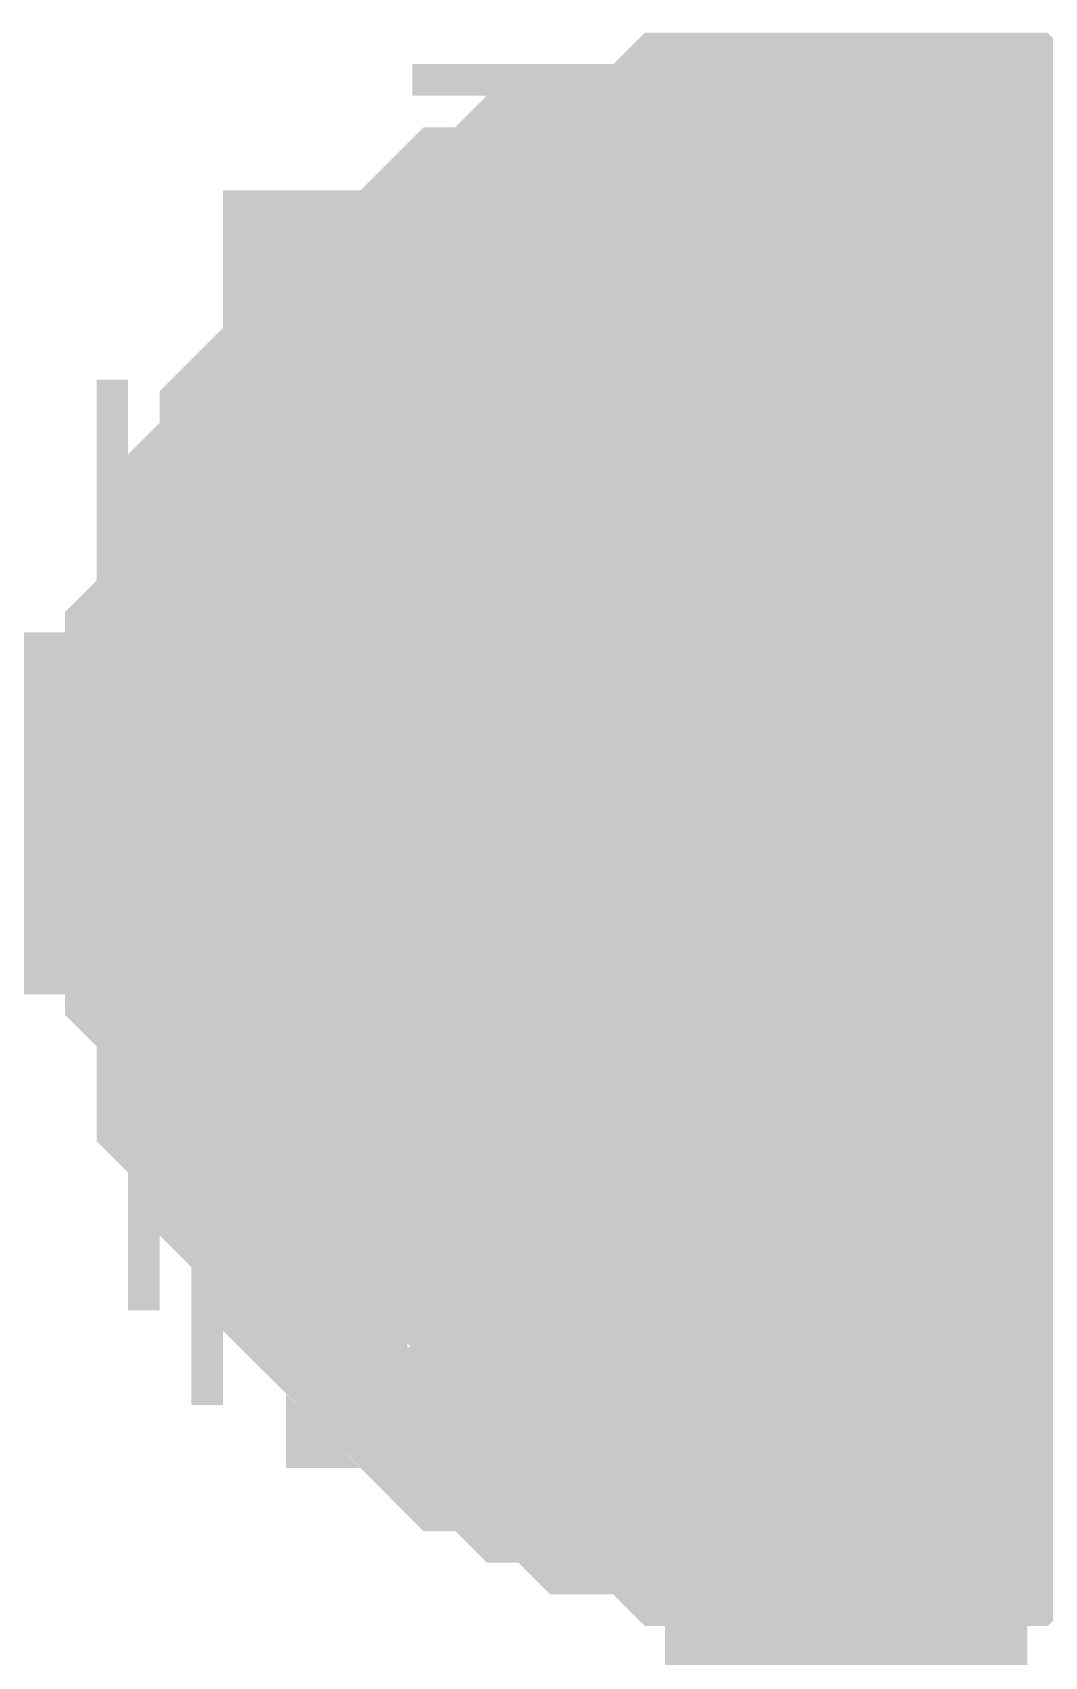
# Model space of a CAD drawing. Header units: inches. Extents: x 0 to 841, y 0 to 594.
# Drawn here: x 444.338 to 445.175, y 211.796 to 213.14 of the extents above; entities that cross this region are included whole.
import ezdxf

# ---------------------------------------------------------------- set-up
doc = ezdxf.new("R2010")
doc.units = ezdxf.units.IN
doc.layers.add('Sheet', color=255, linetype='Continuous')

msp = doc.modelspace()

# ---------------------------------------------------------------- linework, layer by layer
at = {"layer": 'Sheet'}
for points in [[(444.5144, 212.4938, 0.2997, 0.2997, 0), (444.5144, 212.5199, 0.2997, 0.2997, 0), (444.5144, 212.546, 0.2997, 0.2997, 0), (444.5144, 212.5721, 0.2997, 0.2997, 0), (444.5144, 212.5983, 0.2997, 0.2997, 0), (444.5405, 212.6244, 0.2997, 0.2997, 0), (444.5405, 212.6505, 0.2997, 0.2997, 0), (444.5405, 212.6767, 0.2997, 0.2997, 0), (444.5405, 212.7028, 0.2997, 0.2997, 0), (444.5666, 212.7028, 0.2997, 0.2997, 0), (444.5666, 212.7289, 0.2997, 0.2997, 0), (444.5928, 212.7551, 0.2997, 0.2997, 0), (444.5928, 212.7812, 0.2997, 0.2997, 0), (444.6189, 212.8073, 0.2997, 0.2997, 0), (444.6189, 212.8073, 0.2997, 0.2997, 0), (444.645, 212.8335, 0.2997, 0.2997, 0), (444.645, 212.8596, 0.2997, 0.2997, 0), (444.6712, 212.8596, 0.2997, 0.2997, 0), (444.6973, 212.8857, 0.2997, 0.2997, 0), (444.6973, 212.8857, 0.2997, 0.2997, 0), (444.7234, 212.9118, 0.2997, 0.2997, 0), (444.7496, 212.9118, 0.2997, 0.2997, 0), (444.7757, 212.938, 0.2997, 0.2997, 0), (444.8018, 212.938, 0.2997, 0.2997, 0), (444.8018, 212.9641, 0.2997, 0.2997, 0), (444.828, 212.9641, 0.2997, 0.2997, 0), (444.8541, 212.9641, 0.2997, 0.2997, 0), (444.8802, 212.9641, 0.2997, 0.2997, 0), (444.9064, 212.9902, 0.2997, 0.2997, 0), (444.9325, 212.9902, 0.2997, 0.2997, 0), (444.9586, 212.9902, 0.2997, 0.2997, 0), (444.9847, 212.9902, 0.2997, 0.2997, 0), (445.0109, 212.9902, 0.2997, 0.2997, 0)], [(444.5144, 212.4938, 0.2997, 0.2997, 0), (444.5144, 212.5199, 0.2997, 0.2997, 0), (444.5144, 212.546, 0.2997, 0.2997, 0), (444.5144, 212.5721, 0.2997, 0.2997, 0), (444.5144, 212.5983, 0.2997, 0.2997, 0), (444.5405, 212.6244, 0.2997, 0.2997, 0), (444.5405, 212.6505, 0.2997, 0.2997, 0), (444.5405, 212.6767, 0.2997, 0.2997, 0), (444.5405, 212.7028, 0.2997, 0.2997, 0), (444.5666, 212.7028, 0.2997, 0.2997, 0), (444.5666, 212.7289, 0.2997, 0.2997, 0), (444.5928, 212.7551, 0.2997, 0.2997, 0), (444.5928, 212.7812, 0.2997, 0.2997, 0), (444.6189, 212.8073, 0.2997, 0.2997, 0), (444.6189, 212.8073, 0.2997, 0.2997, 0), (444.645, 212.8335, 0.2997, 0.2997, 0), (444.645, 212.8596, 0.2997, 0.2997, 0), (444.6712, 212.8596, 0.2997, 0.2997, 0), (444.6973, 212.8857, 0.2997, 0.2997, 0), (444.6973, 212.8857, 0.2997, 0.2997, 0), (444.7234, 212.9118, 0.2997, 0.2997, 0), (444.7496, 212.9118, 0.2997, 0.2997, 0), (444.7757, 212.938, 0.2997, 0.2997, 0), (444.8018, 212.938, 0.2997, 0.2997, 0), (444.8018, 212.9641, 0.2997, 0.2997, 0), (444.828, 212.9641, 0.2997, 0.2997, 0), (444.8541, 212.9641, 0.2997, 0.2997, 0), (444.8802, 212.9641, 0.2997, 0.2997, 0), (444.9064, 212.9902, 0.2997, 0.2997, 0), (444.9325, 212.9902, 0.2997, 0.2997, 0), (444.9586, 212.9902, 0.2997, 0.2997, 0), (444.9847, 212.9902, 0.2997, 0.2997, 0), (445.0109, 212.9902, 0.2997, 0.2997, 0)], [(444.5144, 212.4938, 0.2997, 0.2997, 0), (444.5144, 212.5199, 0.2997, 0.2997, 0), (444.5144, 212.546, 0.2997, 0.2997, 0), (444.5144, 212.5721, 0.2997, 0.2997, 0), (444.5144, 212.5983, 0.2997, 0.2997, 0), (444.5405, 212.6244, 0.2997, 0.2997, 0), (444.5405, 212.6505, 0.2997, 0.2997, 0), (444.5405, 212.6767, 0.2997, 0.2997, 0), (444.5405, 212.7028, 0.2997, 0.2997, 0), (444.5666, 212.7028, 0.2997, 0.2997, 0), (444.5666, 212.7289, 0.2997, 0.2997, 0), (444.5928, 212.7551, 0.2997, 0.2997, 0), (444.5928, 212.7812, 0.2997, 0.2997, 0), (444.6189, 212.8073, 0.2997, 0.2997, 0), (444.6189, 212.8073, 0.2997, 0.2997, 0), (444.645, 212.8335, 0.2997, 0.2997, 0), (444.645, 212.8596, 0.2997, 0.2997, 0), (444.6712, 212.8596, 0.2997, 0.2997, 0), (444.6973, 212.8857, 0.2997, 0.2997, 0), (444.6973, 212.8857, 0.2997, 0.2997, 0), (444.7234, 212.9118, 0.2997, 0.2997, 0), (444.7496, 212.9118, 0.2997, 0.2997, 0), (444.7757, 212.938, 0.2997, 0.2997, 0), (444.8018, 212.938, 0.2997, 0.2997, 0), (444.8018, 212.9641, 0.2997, 0.2997, 0), (444.828, 212.9641, 0.2997, 0.2997, 0), (444.8541, 212.9641, 0.2997, 0.2997, 0), (444.8802, 212.9641, 0.2997, 0.2997, 0), (444.9064, 212.9902, 0.2997, 0.2997, 0), (444.9325, 212.9902, 0.2997, 0.2997, 0), (444.9586, 212.9902, 0.2997, 0.2997, 0), (444.9847, 212.9902, 0.2997, 0.2997, 0), (445.0109, 212.9902, 0.2997, 0.2997, 0)], [(444.5144, 212.4938, 0.2997, 0.2997, 0), (444.5144, 212.5199, 0.2997, 0.2997, 0), (444.5144, 212.546, 0.2997, 0.2997, 0), (444.5144, 212.5721, 0.2997, 0.2997, 0), (444.5144, 212.5983, 0.2997, 0.2997, 0), (444.5405, 212.6244, 0.2997, 0.2997, 0), (444.5405, 212.6505, 0.2997, 0.2997, 0), (444.5405, 212.6767, 0.2997, 0.2997, 0), (444.5405, 212.7028, 0.2997, 0.2997, 0), (444.5666, 212.7028, 0.2997, 0.2997, 0), (444.5666, 212.7289, 0.2997, 0.2997, 0), (444.5928, 212.7551, 0.2997, 0.2997, 0), (444.5928, 212.7812, 0.2997, 0.2997, 0), (444.6189, 212.8073, 0.2997, 0.2997, 0), (444.6189, 212.8073, 0.2997, 0.2997, 0), (444.645, 212.8335, 0.2997, 0.2997, 0), (444.645, 212.8596, 0.2997, 0.2997, 0), (444.6712, 212.8596, 0.2997, 0.2997, 0), (444.6973, 212.8857, 0.2997, 0.2997, 0), (444.6973, 212.8857, 0.2997, 0.2997, 0), (444.7234, 212.9118, 0.2997, 0.2997, 0), (444.7496, 212.9118, 0.2997, 0.2997, 0), (444.7757, 212.938, 0.2997, 0.2997, 0), (444.8018, 212.938, 0.2997, 0.2997, 0), (444.8018, 212.9641, 0.2997, 0.2997, 0), (444.828, 212.9641, 0.2997, 0.2997, 0), (444.8541, 212.9641, 0.2997, 0.2997, 0), (444.8802, 212.9641, 0.2997, 0.2997, 0), (444.9064, 212.9902, 0.2997, 0.2997, 0), (444.9325, 212.9902, 0.2997, 0.2997, 0), (444.9586, 212.9902, 0.2997, 0.2997, 0), (444.9847, 212.9902, 0.2997, 0.2997, 0), (445.0109, 212.9902, 0.2997, 0.2997, 0)], [(444.5144, 212.4938, 0.2997, 0.2997, 0), (444.5144, 212.5199, 0.2997, 0.2997, 0), (444.5144, 212.546, 0.2997, 0.2997, 0), (444.5144, 212.5721, 0.2997, 0.2997, 0), (444.5144, 212.5983, 0.2997, 0.2997, 0), (444.5405, 212.6244, 0.2997, 0.2997, 0), (444.5405, 212.6505, 0.2997, 0.2997, 0), (444.5405, 212.6767, 0.2997, 0.2997, 0), (444.5405, 212.7028, 0.2997, 0.2997, 0), (444.5666, 212.7028, 0.2997, 0.2997, 0), (444.5666, 212.7289, 0.2997, 0.2997, 0), (444.5928, 212.7551, 0.2997, 0.2997, 0), (444.5928, 212.7812, 0.2997, 0.2997, 0), (444.6189, 212.8073, 0.2997, 0.2997, 0), (444.6189, 212.8073, 0.2997, 0.2997, 0), (444.645, 212.8335, 0.2997, 0.2997, 0), (444.645, 212.8596, 0.2997, 0.2997, 0), (444.6712, 212.8596, 0.2997, 0.2997, 0), (444.6973, 212.8857, 0.2997, 0.2997, 0), (444.6973, 212.8857, 0.2997, 0.2997, 0), (444.7234, 212.9118, 0.2997, 0.2997, 0), (444.7496, 212.9118, 0.2997, 0.2997, 0), (444.7757, 212.938, 0.2997, 0.2997, 0), (444.8018, 212.938, 0.2997, 0.2997, 0), (444.8018, 212.9641, 0.2997, 0.2997, 0), (444.828, 212.9641, 0.2997, 0.2997, 0), (444.8541, 212.9641, 0.2997, 0.2997, 0), (444.8802, 212.9641, 0.2997, 0.2997, 0), (444.9064, 212.9902, 0.2997, 0.2997, 0), (444.9325, 212.9902, 0.2997, 0.2997, 0), (444.9586, 212.9902, 0.2997, 0.2997, 0), (444.9847, 212.9902, 0.2997, 0.2997, 0), (445.0109, 212.9902, 0.2997, 0.2997, 0)], [(445.0109, 212.9902, 0.2997, 0.2997, 0), (445.0109, 212.9902, 0.2997, 0.2997, 0)], [(445.0109, 212.9902, 0.2997, 0.2997, 0), (445.037, 212.9902, 0.2997, 0.2997, 0), (445.0631, 212.9902, 0.2997, 0.2997, 0), (445.0893, 212.9902, 0.2997, 0.2997, 0), (445.1154, 212.9902, 0.2997, 0.2997, 0), (445.1415, 212.9641, 0.2997, 0.2997, 0), (445.1677, 212.9641, 0.2997, 0.2997, 0), (445.1938, 212.9641, 0.2997, 0.2997, 0), (445.2199, 212.9641, 0.2997, 0.2997, 0), (445.2199, 212.938, 0.2997, 0.2997, 0), (445.2461, 212.938, 0.2997, 0.2997, 0), (445.2722, 212.9118, 0.2997, 0.2997, 0), (445.2983, 212.9118, 0.2997, 0.2997, 0), (445.3244, 212.8857, 0.2997, 0.2997, 0), (445.3244, 212.8857, 0.2997, 0.2997, 0), (445.3506, 212.8596, 0.2997, 0.2997, 0)], [(445.0109, 212.9902, 0.2997, 0.2997, 0), (445.0109, 212.9902, 0.2997, 0.2997, 0)], [(445.0109, 212.9902, 0.2997, 0.2997, 0), (445.037, 212.9902, 0.2997, 0.2997, 0), (445.0631, 212.9902, 0.2997, 0.2997, 0), (445.0893, 212.9902, 0.2997, 0.2997, 0), (445.1154, 212.9902, 0.2997, 0.2997, 0), (445.1415, 212.9641, 0.2997, 0.2997, 0), (445.1677, 212.9641, 0.2997, 0.2997, 0), (445.1938, 212.9641, 0.2997, 0.2997, 0), (445.2199, 212.9641, 0.2997, 0.2997, 0), (445.2199, 212.938, 0.2997, 0.2997, 0), (445.2461, 212.938, 0.2997, 0.2997, 0), (445.2722, 212.9118, 0.2997, 0.2997, 0), (445.2983, 212.9118, 0.2997, 0.2997, 0), (445.3244, 212.8857, 0.2997, 0.2997, 0), (445.3244, 212.8857, 0.2997, 0.2997, 0), (445.3506, 212.8596, 0.2997, 0.2997, 0)], [(445.0109, 212.9902, 0.2997, 0.2997, 0), (445.0109, 212.9902, 0.2997, 0.2997, 0)], [(445.0109, 212.9902, 0.2997, 0.2997, 0), (445.037, 212.9902, 0.2997, 0.2997, 0), (445.0631, 212.9902, 0.2997, 0.2997, 0), (445.0893, 212.9902, 0.2997, 0.2997, 0), (445.1154, 212.9902, 0.2997, 0.2997, 0), (445.1415, 212.9641, 0.2997, 0.2997, 0), (445.1677, 212.9641, 0.2997, 0.2997, 0), (445.1938, 212.9641, 0.2997, 0.2997, 0), (445.2199, 212.9641, 0.2997, 0.2997, 0), (445.2199, 212.938, 0.2997, 0.2997, 0), (445.2461, 212.938, 0.2997, 0.2997, 0), (445.2722, 212.9118, 0.2997, 0.2997, 0), (445.2983, 212.9118, 0.2997, 0.2997, 0), (445.3244, 212.8857, 0.2997, 0.2997, 0), (445.3244, 212.8857, 0.2997, 0.2997, 0), (445.3506, 212.8596, 0.2997, 0.2997, 0)], [(445.0109, 212.9902, 0.2997, 0.2997, 0), (445.0109, 212.9902, 0.2997, 0.2997, 0)], [(445.0109, 212.9902, 0.2997, 0.2997, 0), (445.037, 212.9902, 0.2997, 0.2997, 0), (445.0631, 212.9902, 0.2997, 0.2997, 0), (445.0893, 212.9902, 0.2997, 0.2997, 0), (445.1154, 212.9902, 0.2997, 0.2997, 0), (445.1415, 212.9641, 0.2997, 0.2997, 0), (445.1677, 212.9641, 0.2997, 0.2997, 0), (445.1938, 212.9641, 0.2997, 0.2997, 0), (445.2199, 212.9641, 0.2997, 0.2997, 0), (445.2199, 212.938, 0.2997, 0.2997, 0), (445.2461, 212.938, 0.2997, 0.2997, 0), (445.2722, 212.9118, 0.2997, 0.2997, 0), (445.2983, 212.9118, 0.2997, 0.2997, 0), (445.3244, 212.8857, 0.2997, 0.2997, 0), (445.3244, 212.8857, 0.2997, 0.2997, 0), (445.3506, 212.8596, 0.2997, 0.2997, 0)], [(445.0109, 212.9902, 0.2997, 0.2997, 0), (445.0109, 212.9902, 0.2997, 0.2997, 0)], [(445.0109, 212.9902, 0.2997, 0.2997, 0), (445.037, 212.9902, 0.2997, 0.2997, 0), (445.0631, 212.9902, 0.2997, 0.2997, 0), (445.0893, 212.9902, 0.2997, 0.2997, 0), (445.1154, 212.9902, 0.2997, 0.2997, 0), (445.1415, 212.9641, 0.2997, 0.2997, 0), (445.1677, 212.9641, 0.2997, 0.2997, 0), (445.1938, 212.9641, 0.2997, 0.2997, 0), (445.2199, 212.9641, 0.2997, 0.2997, 0), (445.2199, 212.938, 0.2997, 0.2997, 0), (445.2461, 212.938, 0.2997, 0.2997, 0), (445.2722, 212.9118, 0.2997, 0.2997, 0), (445.2983, 212.9118, 0.2997, 0.2997, 0), (445.3244, 212.8857, 0.2997, 0.2997, 0), (445.3244, 212.8857, 0.2997, 0.2997, 0), (445.3506, 212.8596, 0.2997, 0.2997, 0)], [(444.5144, 212.4938, 0.0991, 0.0991, 0), (444.5144, 212.5199, 0.0991, 0.0991, 0), (444.5144, 212.546, 0.0991, 0.0991, 0), (444.5144, 212.5721, 0.0991, 0.0991, 0), (444.5144, 212.5983, 0.0991, 0.0991, 0), (444.5405, 212.6244, 0.0991, 0.0991, 0), (444.5405, 212.6505, 0.0991, 0.0991, 0), (444.5405, 212.6767, 0.0991, 0.0991, 0), (444.5405, 212.7028, 0.0991, 0.0991, 0), (444.5666, 212.7028, 0.0991, 0.0991, 0), (444.5666, 212.7289, 0.0991, 0.0991, 0), (444.5928, 212.7551, 0.0991, 0.0991, 0), (444.5928, 212.7812, 0.0991, 0.0991, 0), (444.6189, 212.8073, 0.0991, 0.0991, 0), (444.6189, 212.8073, 0.0991, 0.0991, 0), (444.645, 212.8335, 0.0991, 0.0991, 0), (444.645, 212.8596, 0.0991, 0.0991, 0), (444.6712, 212.8596, 0.0991, 0.0991, 0), (444.6973, 212.8857, 0.0991, 0.0991, 0), (444.6973, 212.8857, 0.0991, 0.0991, 0), (444.7234, 212.9118, 0.0991, 0.0991, 0), (444.7496, 212.9118, 0.0991, 0.0991, 0), (444.7757, 212.938, 0.0991, 0.0991, 0), (444.8018, 212.938, 0.0991, 0.0991, 0), (444.8018, 212.9641, 0.0991, 0.0991, 0), (444.828, 212.9641, 0.0991, 0.0991, 0), (444.8541, 212.9641, 0.0991, 0.0991, 0), (444.8802, 212.9641, 0.0991, 0.0991, 0), (444.9064, 212.9902, 0.0991, 0.0991, 0), (444.9325, 212.9902, 0.0991, 0.0991, 0), (444.9586, 212.9902, 0.0991, 0.0991, 0), (444.9847, 212.9902, 0.0991, 0.0991, 0), (445.0109, 212.9902, 0.0991, 0.0991, 0)], [(444.5144, 212.4938, 0.0991, 0.0991, 0), (444.5144, 212.5199, 0.0991, 0.0991, 0), (444.5144, 212.546, 0.0991, 0.0991, 0), (444.5144, 212.5721, 0.0991, 0.0991, 0), (444.5144, 212.5983, 0.0991, 0.0991, 0), (444.5405, 212.6244, 0.0991, 0.0991, 0), (444.5405, 212.6505, 0.0991, 0.0991, 0), (444.5405, 212.6767, 0.0991, 0.0991, 0), (444.5405, 212.7028, 0.0991, 0.0991, 0), (444.5666, 212.7028, 0.0991, 0.0991, 0), (444.5666, 212.7289, 0.0991, 0.0991, 0), (444.5928, 212.7551, 0.0991, 0.0991, 0), (444.5928, 212.7812, 0.0991, 0.0991, 0), (444.6189, 212.8073, 0.0991, 0.0991, 0), (444.6189, 212.8073, 0.0991, 0.0991, 0), (444.645, 212.8335, 0.0991, 0.0991, 0), (444.645, 212.8596, 0.0991, 0.0991, 0), (444.6712, 212.8596, 0.0991, 0.0991, 0), (444.6973, 212.8857, 0.0991, 0.0991, 0), (444.6973, 212.8857, 0.0991, 0.0991, 0), (444.7234, 212.9118, 0.0991, 0.0991, 0), (444.7496, 212.9118, 0.0991, 0.0991, 0), (444.7757, 212.938, 0.0991, 0.0991, 0), (444.8018, 212.938, 0.0991, 0.0991, 0), (444.8018, 212.9641, 0.0991, 0.0991, 0), (444.828, 212.9641, 0.0991, 0.0991, 0), (444.8541, 212.9641, 0.0991, 0.0991, 0), (444.8802, 212.9641, 0.0991, 0.0991, 0), (444.9064, 212.9902, 0.0991, 0.0991, 0), (444.9325, 212.9902, 0.0991, 0.0991, 0), (444.9586, 212.9902, 0.0991, 0.0991, 0), (444.9847, 212.9902, 0.0991, 0.0991, 0), (445.0109, 212.9902, 0.0991, 0.0991, 0)], [(444.5144, 212.4938, 0.0991, 0.0991, 0), (444.5144, 212.5199, 0.0991, 0.0991, 0), (444.5144, 212.546, 0.0991, 0.0991, 0), (444.5144, 212.5721, 0.0991, 0.0991, 0), (444.5144, 212.5983, 0.0991, 0.0991, 0), (444.5405, 212.6244, 0.0991, 0.0991, 0), (444.5405, 212.6505, 0.0991, 0.0991, 0), (444.5405, 212.6767, 0.0991, 0.0991, 0), (444.5405, 212.7028, 0.0991, 0.0991, 0), (444.5666, 212.7028, 0.0991, 0.0991, 0), (444.5666, 212.7289, 0.0991, 0.0991, 0), (444.5928, 212.7551, 0.0991, 0.0991, 0), (444.5928, 212.7812, 0.0991, 0.0991, 0), (444.6189, 212.8073, 0.0991, 0.0991, 0), (444.6189, 212.8073, 0.0991, 0.0991, 0), (444.645, 212.8335, 0.0991, 0.0991, 0), (444.645, 212.8596, 0.0991, 0.0991, 0), (444.6712, 212.8596, 0.0991, 0.0991, 0), (444.6973, 212.8857, 0.0991, 0.0991, 0), (444.6973, 212.8857, 0.0991, 0.0991, 0), (444.7234, 212.9118, 0.0991, 0.0991, 0), (444.7496, 212.9118, 0.0991, 0.0991, 0), (444.7757, 212.938, 0.0991, 0.0991, 0), (444.8018, 212.938, 0.0991, 0.0991, 0), (444.8018, 212.9641, 0.0991, 0.0991, 0), (444.828, 212.9641, 0.0991, 0.0991, 0), (444.8541, 212.9641, 0.0991, 0.0991, 0), (444.8802, 212.9641, 0.0991, 0.0991, 0), (444.9064, 212.9902, 0.0991, 0.0991, 0), (444.9325, 212.9902, 0.0991, 0.0991, 0), (444.9586, 212.9902, 0.0991, 0.0991, 0), (444.9847, 212.9902, 0.0991, 0.0991, 0), (445.0109, 212.9902, 0.0991, 0.0991, 0)], [(444.5144, 212.4938, 0.0991, 0.0991, 0), (444.5144, 212.5199, 0.0991, 0.0991, 0), (444.5144, 212.546, 0.0991, 0.0991, 0), (444.5144, 212.5721, 0.0991, 0.0991, 0), (444.5144, 212.5983, 0.0991, 0.0991, 0), (444.5405, 212.6244, 0.0991, 0.0991, 0), (444.5405, 212.6505, 0.0991, 0.0991, 0), (444.5405, 212.6767, 0.0991, 0.0991, 0), (444.5405, 212.7028, 0.0991, 0.0991, 0), (444.5666, 212.7028, 0.0991, 0.0991, 0), (444.5666, 212.7289, 0.0991, 0.0991, 0), (444.5928, 212.7551, 0.0991, 0.0991, 0), (444.5928, 212.7812, 0.0991, 0.0991, 0), (444.6189, 212.8073, 0.0991, 0.0991, 0), (444.6189, 212.8073, 0.0991, 0.0991, 0), (444.645, 212.8335, 0.0991, 0.0991, 0), (444.645, 212.8596, 0.0991, 0.0991, 0), (444.6712, 212.8596, 0.0991, 0.0991, 0), (444.6973, 212.8857, 0.0991, 0.0991, 0), (444.6973, 212.8857, 0.0991, 0.0991, 0), (444.7234, 212.9118, 0.0991, 0.0991, 0), (444.7496, 212.9118, 0.0991, 0.0991, 0), (444.7757, 212.938, 0.0991, 0.0991, 0), (444.8018, 212.938, 0.0991, 0.0991, 0), (444.8018, 212.9641, 0.0991, 0.0991, 0), (444.828, 212.9641, 0.0991, 0.0991, 0), (444.8541, 212.9641, 0.0991, 0.0991, 0), (444.8802, 212.9641, 0.0991, 0.0991, 0), (444.9064, 212.9902, 0.0991, 0.0991, 0), (444.9325, 212.9902, 0.0991, 0.0991, 0), (444.9586, 212.9902, 0.0991, 0.0991, 0), (444.9847, 212.9902, 0.0991, 0.0991, 0), (445.0109, 212.9902, 0.0991, 0.0991, 0)], [(444.5144, 212.4938, 0.0991, 0.0991, 0), (444.5144, 212.5199, 0.0991, 0.0991, 0), (444.5144, 212.546, 0.0991, 0.0991, 0), (444.5144, 212.5721, 0.0991, 0.0991, 0), (444.5144, 212.5983, 0.0991, 0.0991, 0), (444.5405, 212.6244, 0.0991, 0.0991, 0), (444.5405, 212.6505, 0.0991, 0.0991, 0), (444.5405, 212.6767, 0.0991, 0.0991, 0), (444.5405, 212.7028, 0.0991, 0.0991, 0), (444.5666, 212.7028, 0.0991, 0.0991, 0), (444.5666, 212.7289, 0.0991, 0.0991, 0), (444.5928, 212.7551, 0.0991, 0.0991, 0), (444.5928, 212.7812, 0.0991, 0.0991, 0), (444.6189, 212.8073, 0.0991, 0.0991, 0), (444.6189, 212.8073, 0.0991, 0.0991, 0), (444.645, 212.8335, 0.0991, 0.0991, 0), (444.645, 212.8596, 0.0991, 0.0991, 0), (444.6712, 212.8596, 0.0991, 0.0991, 0), (444.6973, 212.8857, 0.0991, 0.0991, 0), (444.6973, 212.8857, 0.0991, 0.0991, 0), (444.7234, 212.9118, 0.0991, 0.0991, 0), (444.7496, 212.9118, 0.0991, 0.0991, 0), (444.7757, 212.938, 0.0991, 0.0991, 0), (444.8018, 212.938, 0.0991, 0.0991, 0), (444.8018, 212.9641, 0.0991, 0.0991, 0), (444.828, 212.9641, 0.0991, 0.0991, 0), (444.8541, 212.9641, 0.0991, 0.0991, 0), (444.8802, 212.9641, 0.0991, 0.0991, 0), (444.9064, 212.9902, 0.0991, 0.0991, 0), (444.9325, 212.9902, 0.0991, 0.0991, 0), (444.9586, 212.9902, 0.0991, 0.0991, 0), (444.9847, 212.9902, 0.0991, 0.0991, 0), (445.0109, 212.9902, 0.0991, 0.0991, 0)], [(445.0109, 212.9902, 0.0991, 0.0991, 0), (445.0109, 212.9902, 0.0991, 0.0991, 0)], [(445.0109, 212.9902, 0.0991, 0.0991, 0), (445.037, 212.9902, 0.0991, 0.0991, 0), (445.0631, 212.9902, 0.0991, 0.0991, 0), (445.0893, 212.9902, 0.0991, 0.0991, 0), (445.1154, 212.9902, 0.0991, 0.0991, 0), (445.1415, 212.9641, 0.0991, 0.0991, 0), (445.1677, 212.9641, 0.0991, 0.0991, 0), (445.1938, 212.9641, 0.0991, 0.0991, 0), (445.2199, 212.9641, 0.0991, 0.0991, 0), (445.2199, 212.938, 0.0991, 0.0991, 0), (445.2461, 212.938, 0.0991, 0.0991, 0)], [(445.0109, 212.9902, 0.0991, 0.0991, 0), (445.0109, 212.9902, 0.0991, 0.0991, 0)], [(445.0109, 212.9902, 0.0991, 0.0991, 0), (445.037, 212.9902, 0.0991, 0.0991, 0), (445.0631, 212.9902, 0.0991, 0.0991, 0), (445.0893, 212.9902, 0.0991, 0.0991, 0), (445.1154, 212.9902, 0.0991, 0.0991, 0), (445.1415, 212.9641, 0.0991, 0.0991, 0), (445.1677, 212.9641, 0.0991, 0.0991, 0), (445.1938, 212.9641, 0.0991, 0.0991, 0), (445.2199, 212.9641, 0.0991, 0.0991, 0), (445.2199, 212.938, 0.0991, 0.0991, 0), (445.2461, 212.938, 0.0991, 0.0991, 0)], [(445.0109, 212.9902, 0.0991, 0.0991, 0), (445.0109, 212.9902, 0.0991, 0.0991, 0)], [(445.0109, 212.9902, 0.0991, 0.0991, 0), (445.037, 212.9902, 0.0991, 0.0991, 0), (445.0631, 212.9902, 0.0991, 0.0991, 0), (445.0893, 212.9902, 0.0991, 0.0991, 0), (445.1154, 212.9902, 0.0991, 0.0991, 0), (445.1415, 212.9641, 0.0991, 0.0991, 0), (445.1677, 212.9641, 0.0991, 0.0991, 0), (445.1938, 212.9641, 0.0991, 0.0991, 0), (445.2199, 212.9641, 0.0991, 0.0991, 0), (445.2199, 212.938, 0.0991, 0.0991, 0), (445.2461, 212.938, 0.0991, 0.0991, 0)], [(445.0109, 212.9902, 0.0991, 0.0991, 0), (445.0109, 212.9902, 0.0991, 0.0991, 0)], [(445.0109, 212.9902, 0.0991, 0.0991, 0), (445.037, 212.9902, 0.0991, 0.0991, 0), (445.0631, 212.9902, 0.0991, 0.0991, 0), (445.0893, 212.9902, 0.0991, 0.0991, 0), (445.1154, 212.9902, 0.0991, 0.0991, 0), (445.1415, 212.9641, 0.0991, 0.0991, 0), (445.1677, 212.9641, 0.0991, 0.0991, 0), (445.1938, 212.9641, 0.0991, 0.0991, 0), (445.2199, 212.9641, 0.0991, 0.0991, 0), (445.2199, 212.938, 0.0991, 0.0991, 0), (445.2461, 212.938, 0.0991, 0.0991, 0)], [(445.0109, 212.9902, 0.0991, 0.0991, 0), (445.0109, 212.9902, 0.0991, 0.0991, 0)], [(445.0109, 212.9902, 0.0991, 0.0991, 0), (445.037, 212.9902, 0.0991, 0.0991, 0), (445.0631, 212.9902, 0.0991, 0.0991, 0), (445.0893, 212.9902, 0.0991, 0.0991, 0), (445.1154, 212.9902, 0.0991, 0.0991, 0), (445.1415, 212.9641, 0.0991, 0.0991, 0), (445.1677, 212.9641, 0.0991, 0.0991, 0), (445.1938, 212.9641, 0.0991, 0.0991, 0), (445.2199, 212.9641, 0.0991, 0.0991, 0), (445.2199, 212.938, 0.0991, 0.0991, 0), (445.2461, 212.938, 0.0991, 0.0991, 0)], [(450.0019, 212.4938, 0.2997, 0.2997, 0), (445.0109, 212.4938, 0.2997, 0.2997, 0), (435.0027, 212.4938, 0.2997, 0.2997, 0), (425.0207, 212.4938, 0.2997, 0.2997, 0), (422.5121, 212.4938, 0.2997, 0.2997, 0)], [(445.0109, 211.9711, 0.2997, 0.2997, 0), (444.9847, 211.9711, 0.2997, 0.2997, 0), (444.9586, 211.9711, 0.2997, 0.2997, 0), (444.9325, 211.9711, 0.2997, 0.2997, 0), (444.9064, 211.9711, 0.2997, 0.2997, 0), (444.8802, 211.9973, 0.2997, 0.2997, 0), (444.8541, 211.9973, 0.2997, 0.2997, 0), (444.828, 211.9973, 0.2997, 0.2997, 0), (444.8018, 212.0234, 0.2997, 0.2997, 0), (444.8018, 212.0234, 0.2997, 0.2997, 0), (444.7757, 212.0234, 0.2997, 0.2997, 0), (444.7496, 212.0495, 0.2997, 0.2997, 0), (444.7234, 212.0495, 0.2997, 0.2997, 0), (444.6973, 212.0757, 0.2997, 0.2997, 0), (444.6973, 212.1018, 0.2997, 0.2997, 0), (444.6712, 212.1018, 0.2997, 0.2997, 0), (444.645, 212.1279, 0.2997, 0.2997, 0), (444.645, 212.1541, 0.2997, 0.2997, 0), (444.6189, 212.1541, 0.2997, 0.2997, 0), (444.6189, 212.1802, 0.2997, 0.2997, 0), (444.5928, 212.2063, 0.2997, 0.2997, 0), (444.5928, 212.2324, 0.2997, 0.2997, 0), (444.5666, 212.2324, 0.2997, 0.2997, 0), (444.5666, 212.2586, 0.2997, 0.2997, 0), (444.5405, 212.2847, 0.2997, 0.2997, 0), (444.5405, 212.3108, 0.2997, 0.2997, 0), (444.5405, 212.337, 0.2997, 0.2997, 0), (444.5405, 212.3631, 0.2997, 0.2997, 0), (444.5144, 212.3892, 0.2997, 0.2997, 0), (444.5144, 212.4154, 0.2997, 0.2997, 0), (444.5144, 212.4415, 0.2997, 0.2997, 0), (444.5144, 212.4676, 0.2997, 0.2997, 0), (444.5144, 212.4938, 0.2997, 0.2997, 0)], [(444.5144, 212.4938, 0.2997, 0.2997, 0), (444.5144, 212.4938, 0.2997, 0.2997, 0)], [(445.0109, 211.9711, 0.2997, 0.2997, 0), (444.9847, 211.9711, 0.2997, 0.2997, 0), (444.9586, 211.9711, 0.2997, 0.2997, 0), (444.9325, 211.9711, 0.2997, 0.2997, 0), (444.9064, 211.9711, 0.2997, 0.2997, 0), (444.8802, 211.9973, 0.2997, 0.2997, 0), (444.8541, 211.9973, 0.2997, 0.2997, 0), (444.828, 211.9973, 0.2997, 0.2997, 0), (444.8018, 212.0234, 0.2997, 0.2997, 0), (444.8018, 212.0234, 0.2997, 0.2997, 0), (444.7757, 212.0234, 0.2997, 0.2997, 0), (444.7496, 212.0495, 0.2997, 0.2997, 0), (444.7234, 212.0495, 0.2997, 0.2997, 0), (444.6973, 212.0757, 0.2997, 0.2997, 0), (444.6973, 212.1018, 0.2997, 0.2997, 0), (444.6712, 212.1018, 0.2997, 0.2997, 0), (444.645, 212.1279, 0.2997, 0.2997, 0), (444.645, 212.1541, 0.2997, 0.2997, 0), (444.6189, 212.1541, 0.2997, 0.2997, 0), (444.6189, 212.1802, 0.2997, 0.2997, 0), (444.5928, 212.2063, 0.2997, 0.2997, 0), (444.5928, 212.2324, 0.2997, 0.2997, 0), (444.5666, 212.2324, 0.2997, 0.2997, 0), (444.5666, 212.2586, 0.2997, 0.2997, 0), (444.5405, 212.2847, 0.2997, 0.2997, 0), (444.5405, 212.3108, 0.2997, 0.2997, 0), (444.5405, 212.337, 0.2997, 0.2997, 0), (444.5405, 212.3631, 0.2997, 0.2997, 0), (444.5144, 212.3892, 0.2997, 0.2997, 0), (444.5144, 212.4154, 0.2997, 0.2997, 0), (444.5144, 212.4415, 0.2997, 0.2997, 0), (444.5144, 212.4676, 0.2997, 0.2997, 0), (444.5144, 212.4938, 0.2997, 0.2997, 0)], [(444.5144, 212.4938, 0.2997, 0.2997, 0), (444.5144, 212.4938, 0.2997, 0.2997, 0)], [(445.0109, 211.9711, 0.2997, 0.2997, 0), (444.9847, 211.9711, 0.2997, 0.2997, 0), (444.9586, 211.9711, 0.2997, 0.2997, 0), (444.9325, 211.9711, 0.2997, 0.2997, 0), (444.9064, 211.9711, 0.2997, 0.2997, 0), (444.8802, 211.9973, 0.2997, 0.2997, 0), (444.8541, 211.9973, 0.2997, 0.2997, 0), (444.828, 211.9973, 0.2997, 0.2997, 0), (444.8018, 212.0234, 0.2997, 0.2997, 0), (444.8018, 212.0234, 0.2997, 0.2997, 0), (444.7757, 212.0234, 0.2997, 0.2997, 0), (444.7496, 212.0495, 0.2997, 0.2997, 0), (444.7234, 212.0495, 0.2997, 0.2997, 0), (444.6973, 212.0757, 0.2997, 0.2997, 0), (444.6973, 212.1018, 0.2997, 0.2997, 0), (444.6712, 212.1018, 0.2997, 0.2997, 0), (444.645, 212.1279, 0.2997, 0.2997, 0), (444.645, 212.1541, 0.2997, 0.2997, 0), (444.6189, 212.1541, 0.2997, 0.2997, 0), (444.6189, 212.1802, 0.2997, 0.2997, 0), (444.5928, 212.2063, 0.2997, 0.2997, 0), (444.5928, 212.2324, 0.2997, 0.2997, 0), (444.5666, 212.2324, 0.2997, 0.2997, 0), (444.5666, 212.2586, 0.2997, 0.2997, 0), (444.5405, 212.2847, 0.2997, 0.2997, 0), (444.5405, 212.3108, 0.2997, 0.2997, 0), (444.5405, 212.337, 0.2997, 0.2997, 0), (444.5405, 212.3631, 0.2997, 0.2997, 0), (444.5144, 212.3892, 0.2997, 0.2997, 0), (444.5144, 212.4154, 0.2997, 0.2997, 0), (444.5144, 212.4415, 0.2997, 0.2997, 0), (444.5144, 212.4676, 0.2997, 0.2997, 0), (444.5144, 212.4938, 0.2997, 0.2997, 0)], [(444.5144, 212.4938, 0.2997, 0.2997, 0), (444.5144, 212.4938, 0.2997, 0.2997, 0)], [(445.0109, 211.9711, 0.2997, 0.2997, 0), (444.9847, 211.9711, 0.2997, 0.2997, 0), (444.9586, 211.9711, 0.2997, 0.2997, 0), (444.9325, 211.9711, 0.2997, 0.2997, 0), (444.9064, 211.9711, 0.2997, 0.2997, 0), (444.8802, 211.9973, 0.2997, 0.2997, 0), (444.8541, 211.9973, 0.2997, 0.2997, 0), (444.828, 211.9973, 0.2997, 0.2997, 0), (444.8018, 212.0234, 0.2997, 0.2997, 0), (444.8018, 212.0234, 0.2997, 0.2997, 0), (444.7757, 212.0234, 0.2997, 0.2997, 0), (444.7496, 212.0495, 0.2997, 0.2997, 0), (444.7234, 212.0495, 0.2997, 0.2997, 0), (444.6973, 212.0757, 0.2997, 0.2997, 0), (444.6973, 212.1018, 0.2997, 0.2997, 0), (444.6712, 212.1018, 0.2997, 0.2997, 0), (444.645, 212.1279, 0.2997, 0.2997, 0), (444.645, 212.1541, 0.2997, 0.2997, 0), (444.6189, 212.1541, 0.2997, 0.2997, 0), (444.6189, 212.1802, 0.2997, 0.2997, 0), (444.5928, 212.2063, 0.2997, 0.2997, 0), (444.5928, 212.2324, 0.2997, 0.2997, 0), (444.5666, 212.2324, 0.2997, 0.2997, 0), (444.5666, 212.2586, 0.2997, 0.2997, 0), (444.5405, 212.2847, 0.2997, 0.2997, 0), (444.5405, 212.3108, 0.2997, 0.2997, 0), (444.5405, 212.337, 0.2997, 0.2997, 0), (444.5405, 212.3631, 0.2997, 0.2997, 0), (444.5144, 212.3892, 0.2997, 0.2997, 0), (444.5144, 212.4154, 0.2997, 0.2997, 0), (444.5144, 212.4415, 0.2997, 0.2997, 0), (444.5144, 212.4676, 0.2997, 0.2997, 0), (444.5144, 212.4938, 0.2997, 0.2997, 0)], [(444.5144, 212.4938, 0.2997, 0.2997, 0), (444.5144, 212.4938, 0.2997, 0.2997, 0)], [(445.0109, 211.9711, 0.2997, 0.2997, 0), (444.9847, 211.9711, 0.2997, 0.2997, 0), (444.9586, 211.9711, 0.2997, 0.2997, 0), (444.9325, 211.9711, 0.2997, 0.2997, 0), (444.9064, 211.9711, 0.2997, 0.2997, 0), (444.8802, 211.9973, 0.2997, 0.2997, 0), (444.8541, 211.9973, 0.2997, 0.2997, 0), (444.828, 211.9973, 0.2997, 0.2997, 0), (444.8018, 212.0234, 0.2997, 0.2997, 0), (444.8018, 212.0234, 0.2997, 0.2997, 0), (444.7757, 212.0234, 0.2997, 0.2997, 0), (444.7496, 212.0495, 0.2997, 0.2997, 0), (444.7234, 212.0495, 0.2997, 0.2997, 0), (444.6973, 212.0757, 0.2997, 0.2997, 0), (444.6973, 212.1018, 0.2997, 0.2997, 0), (444.6712, 212.1018, 0.2997, 0.2997, 0), (444.645, 212.1279, 0.2997, 0.2997, 0), (444.645, 212.1541, 0.2997, 0.2997, 0), (444.6189, 212.1541, 0.2997, 0.2997, 0), (444.6189, 212.1802, 0.2997, 0.2997, 0), (444.5928, 212.2063, 0.2997, 0.2997, 0), (444.5928, 212.2324, 0.2997, 0.2997, 0), (444.5666, 212.2324, 0.2997, 0.2997, 0), (444.5666, 212.2586, 0.2997, 0.2997, 0), (444.5405, 212.2847, 0.2997, 0.2997, 0), (444.5405, 212.3108, 0.2997, 0.2997, 0), (444.5405, 212.337, 0.2997, 0.2997, 0), (444.5405, 212.3631, 0.2997, 0.2997, 0), (444.5144, 212.3892, 0.2997, 0.2997, 0), (444.5144, 212.4154, 0.2997, 0.2997, 0), (444.5144, 212.4415, 0.2997, 0.2997, 0), (444.5144, 212.4676, 0.2997, 0.2997, 0), (444.5144, 212.4938, 0.2997, 0.2997, 0)], [(444.5144, 212.4938, 0.2997, 0.2997, 0), (444.5144, 212.4938, 0.2997, 0.2997, 0)], [(445.0109, 208.3913, 0.2997, 0.2997, 0), (445.0109, 212.4938, 0.2997, 0.2997, 0)], [(445.0109, 211.9711, 0.0991, 0.0991, 0), (444.9847, 211.9711, 0.0991, 0.0991, 0), (444.9586, 211.9711, 0.0991, 0.0991, 0), (444.9325, 211.9711, 0.0991, 0.0991, 0), (444.9064, 211.9711, 0.0991, 0.0991, 0), (444.8802, 211.9973, 0.0991, 0.0991, 0), (444.8541, 211.9973, 0.0991, 0.0991, 0), (444.828, 211.9973, 0.0991, 0.0991, 0), (444.8018, 212.0234, 0.0991, 0.0991, 0), (444.8018, 212.0234, 0.0991, 0.0991, 0), (444.7757, 212.0234, 0.0991, 0.0991, 0), (444.7496, 212.0495, 0.0991, 0.0991, 0), (444.7234, 212.0495, 0.0991, 0.0991, 0), (444.6973, 212.0757, 0.0991, 0.0991, 0), (444.6973, 212.1018, 0.0991, 0.0991, 0), (444.6712, 212.1018, 0.0991, 0.0991, 0), (444.645, 212.1279, 0.0991, 0.0991, 0), (444.645, 212.1541, 0.0991, 0.0991, 0), (444.6189, 212.1541, 0.0991, 0.0991, 0), (444.6189, 212.1802, 0.0991, 0.0991, 0), (444.5928, 212.2063, 0.0991, 0.0991, 0), (444.5928, 212.2324, 0.0991, 0.0991, 0), (444.5666, 212.2324, 0.0991, 0.0991, 0), (444.5666, 212.2586, 0.0991, 0.0991, 0), (444.5405, 212.2847, 0.0991, 0.0991, 0), (444.5405, 212.3108, 0.0991, 0.0991, 0), (444.5405, 212.337, 0.0991, 0.0991, 0), (444.5405, 212.3631, 0.0991, 0.0991, 0), (444.5144, 212.3892, 0.0991, 0.0991, 0), (444.5144, 212.4154, 0.0991, 0.0991, 0), (444.5144, 212.4415, 0.0991, 0.0991, 0), (444.5144, 212.4676, 0.0991, 0.0991, 0), (444.5144, 212.4938, 0.0991, 0.0991, 0)], [(444.5144, 212.4938, 0.0991, 0.0991, 0), (444.5144, 212.4938, 0.0991, 0.0991, 0)], [(445.0109, 211.9711, 0.0991, 0.0991, 0), (444.9847, 211.9711, 0.0991, 0.0991, 0), (444.9586, 211.9711, 0.0991, 0.0991, 0), (444.9325, 211.9711, 0.0991, 0.0991, 0), (444.9064, 211.9711, 0.0991, 0.0991, 0), (444.8802, 211.9973, 0.0991, 0.0991, 0), (444.8541, 211.9973, 0.0991, 0.0991, 0), (444.828, 211.9973, 0.0991, 0.0991, 0), (444.8018, 212.0234, 0.0991, 0.0991, 0), (444.8018, 212.0234, 0.0991, 0.0991, 0), (444.7757, 212.0234, 0.0991, 0.0991, 0), (444.7496, 212.0495, 0.0991, 0.0991, 0), (444.7234, 212.0495, 0.0991, 0.0991, 0), (444.6973, 212.0757, 0.0991, 0.0991, 0), (444.6973, 212.1018, 0.0991, 0.0991, 0), (444.6712, 212.1018, 0.0991, 0.0991, 0), (444.645, 212.1279, 0.0991, 0.0991, 0), (444.645, 212.1541, 0.0991, 0.0991, 0), (444.6189, 212.1541, 0.0991, 0.0991, 0), (444.6189, 212.1802, 0.0991, 0.0991, 0), (444.5928, 212.2063, 0.0991, 0.0991, 0), (444.5928, 212.2324, 0.0991, 0.0991, 0), (444.5666, 212.2324, 0.0991, 0.0991, 0), (444.5666, 212.2586, 0.0991, 0.0991, 0), (444.5405, 212.2847, 0.0991, 0.0991, 0), (444.5405, 212.3108, 0.0991, 0.0991, 0), (444.5405, 212.337, 0.0991, 0.0991, 0), (444.5405, 212.3631, 0.0991, 0.0991, 0), (444.5144, 212.3892, 0.0991, 0.0991, 0), (444.5144, 212.4154, 0.0991, 0.0991, 0), (444.5144, 212.4415, 0.0991, 0.0991, 0), (444.5144, 212.4676, 0.0991, 0.0991, 0), (444.5144, 212.4938, 0.0991, 0.0991, 0)], [(444.5144, 212.4938, 0.0991, 0.0991, 0), (444.5144, 212.4938, 0.0991, 0.0991, 0)], [(445.0109, 211.9711, 0.0991, 0.0991, 0), (444.9847, 211.9711, 0.0991, 0.0991, 0), (444.9586, 211.9711, 0.0991, 0.0991, 0), (444.9325, 211.9711, 0.0991, 0.0991, 0), (444.9064, 211.9711, 0.0991, 0.0991, 0), (444.8802, 211.9973, 0.0991, 0.0991, 0), (444.8541, 211.9973, 0.0991, 0.0991, 0), (444.828, 211.9973, 0.0991, 0.0991, 0), (444.8018, 212.0234, 0.0991, 0.0991, 0), (444.8018, 212.0234, 0.0991, 0.0991, 0), (444.7757, 212.0234, 0.0991, 0.0991, 0), (444.7496, 212.0495, 0.0991, 0.0991, 0), (444.7234, 212.0495, 0.0991, 0.0991, 0), (444.6973, 212.0757, 0.0991, 0.0991, 0), (444.6973, 212.1018, 0.0991, 0.0991, 0), (444.6712, 212.1018, 0.0991, 0.0991, 0), (444.645, 212.1279, 0.0991, 0.0991, 0), (444.645, 212.1541, 0.0991, 0.0991, 0), (444.6189, 212.1541, 0.0991, 0.0991, 0), (444.6189, 212.1802, 0.0991, 0.0991, 0), (444.5928, 212.2063, 0.0991, 0.0991, 0), (444.5928, 212.2324, 0.0991, 0.0991, 0), (444.5666, 212.2324, 0.0991, 0.0991, 0), (444.5666, 212.2586, 0.0991, 0.0991, 0), (444.5405, 212.2847, 0.0991, 0.0991, 0), (444.5405, 212.3108, 0.0991, 0.0991, 0), (444.5405, 212.337, 0.0991, 0.0991, 0), (444.5405, 212.3631, 0.0991, 0.0991, 0), (444.5144, 212.3892, 0.0991, 0.0991, 0), (444.5144, 212.4154, 0.0991, 0.0991, 0), (444.5144, 212.4415, 0.0991, 0.0991, 0), (444.5144, 212.4676, 0.0991, 0.0991, 0), (444.5144, 212.4938, 0.0991, 0.0991, 0)], [(444.5144, 212.4938, 0.0991, 0.0991, 0), (444.5144, 212.4938, 0.0991, 0.0991, 0)], [(445.0109, 211.9711, 0.0991, 0.0991, 0), (444.9847, 211.9711, 0.0991, 0.0991, 0), (444.9586, 211.9711, 0.0991, 0.0991, 0), (444.9325, 211.9711, 0.0991, 0.0991, 0), (444.9064, 211.9711, 0.0991, 0.0991, 0), (444.8802, 211.9973, 0.0991, 0.0991, 0), (444.8541, 211.9973, 0.0991, 0.0991, 0), (444.828, 211.9973, 0.0991, 0.0991, 0), (444.8018, 212.0234, 0.0991, 0.0991, 0), (444.8018, 212.0234, 0.0991, 0.0991, 0), (444.7757, 212.0234, 0.0991, 0.0991, 0), (444.7496, 212.0495, 0.0991, 0.0991, 0), (444.7234, 212.0495, 0.0991, 0.0991, 0), (444.6973, 212.0757, 0.0991, 0.0991, 0), (444.6973, 212.1018, 0.0991, 0.0991, 0), (444.6712, 212.1018, 0.0991, 0.0991, 0), (444.645, 212.1279, 0.0991, 0.0991, 0), (444.645, 212.1541, 0.0991, 0.0991, 0), (444.6189, 212.1541, 0.0991, 0.0991, 0), (444.6189, 212.1802, 0.0991, 0.0991, 0), (444.5928, 212.2063, 0.0991, 0.0991, 0), (444.5928, 212.2324, 0.0991, 0.0991, 0), (444.5666, 212.2324, 0.0991, 0.0991, 0), (444.5666, 212.2586, 0.0991, 0.0991, 0), (444.5405, 212.2847, 0.0991, 0.0991, 0), (444.5405, 212.3108, 0.0991, 0.0991, 0), (444.5405, 212.337, 0.0991, 0.0991, 0), (444.5405, 212.3631, 0.0991, 0.0991, 0), (444.5144, 212.3892, 0.0991, 0.0991, 0), (444.5144, 212.4154, 0.0991, 0.0991, 0), (444.5144, 212.4415, 0.0991, 0.0991, 0), (444.5144, 212.4676, 0.0991, 0.0991, 0), (444.5144, 212.4938, 0.0991, 0.0991, 0)], [(444.5144, 212.4938, 0.0991, 0.0991, 0), (444.5144, 212.4938, 0.0991, 0.0991, 0)], [(445.0109, 211.9711, 0.0991, 0.0991, 0), (444.9847, 211.9711, 0.0991, 0.0991, 0), (444.9586, 211.9711, 0.0991, 0.0991, 0), (444.9325, 211.9711, 0.0991, 0.0991, 0), (444.9064, 211.9711, 0.0991, 0.0991, 0), (444.8802, 211.9973, 0.0991, 0.0991, 0), (444.8541, 211.9973, 0.0991, 0.0991, 0), (444.828, 211.9973, 0.0991, 0.0991, 0), (444.8018, 212.0234, 0.0991, 0.0991, 0), (444.8018, 212.0234, 0.0991, 0.0991, 0), (444.7757, 212.0234, 0.0991, 0.0991, 0), (444.7496, 212.0495, 0.0991, 0.0991, 0), (444.7234, 212.0495, 0.0991, 0.0991, 0), (444.6973, 212.0757, 0.0991, 0.0991, 0), (444.6973, 212.1018, 0.0991, 0.0991, 0), (444.6712, 212.1018, 0.0991, 0.0991, 0), (444.645, 212.1279, 0.0991, 0.0991, 0), (444.645, 212.1541, 0.0991, 0.0991, 0), (444.6189, 212.1541, 0.0991, 0.0991, 0), (444.6189, 212.1802, 0.0991, 0.0991, 0), (444.5928, 212.2063, 0.0991, 0.0991, 0), (444.5928, 212.2324, 0.0991, 0.0991, 0), (444.5666, 212.2324, 0.0991, 0.0991, 0), (444.5666, 212.2586, 0.0991, 0.0991, 0), (444.5405, 212.2847, 0.0991, 0.0991, 0), (444.5405, 212.3108, 0.0991, 0.0991, 0), (444.5405, 212.337, 0.0991, 0.0991, 0), (444.5405, 212.3631, 0.0991, 0.0991, 0), (444.5144, 212.3892, 0.0991, 0.0991, 0), (444.5144, 212.4154, 0.0991, 0.0991, 0), (444.5144, 212.4415, 0.0991, 0.0991, 0), (444.5144, 212.4676, 0.0991, 0.0991, 0), (444.5144, 212.4938, 0.0991, 0.0991, 0)], [(444.5144, 212.4938, 0.0991, 0.0991, 0), (444.5144, 212.4938, 0.0991, 0.0991, 0)], [(445.3506, 212.1018, 0.2997, 0.2997, 0), (445.3244, 212.1018, 0.2997, 0.2997, 0), (445.3244, 212.0757, 0.2997, 0.2997, 0), (445.2983, 212.0495, 0.2997, 0.2997, 0), (445.2722, 212.0495, 0.2997, 0.2997, 0), (445.2461, 212.0234, 0.2997, 0.2997, 0), (445.2199, 212.0234, 0.2997, 0.2997, 0), (445.2199, 212.0234, 0.2997, 0.2997, 0), (445.1938, 211.9973, 0.2997, 0.2997, 0), (445.1677, 211.9973, 0.2997, 0.2997, 0), (445.1415, 211.9973, 0.2997, 0.2997, 0), (445.1154, 211.9711, 0.2997, 0.2997, 0), (445.0893, 211.9711, 0.2997, 0.2997, 0), (445.0631, 211.9711, 0.2997, 0.2997, 0), (445.037, 211.9711, 0.2997, 0.2997, 0), (445.0109, 211.9711, 0.2997, 0.2997, 0)], [(445.3506, 212.1018, 0.2997, 0.2997, 0), (445.3244, 212.1018, 0.2997, 0.2997, 0), (445.3244, 212.0757, 0.2997, 0.2997, 0), (445.2983, 212.0495, 0.2997, 0.2997, 0), (445.2722, 212.0495, 0.2997, 0.2997, 0), (445.2461, 212.0234, 0.2997, 0.2997, 0), (445.2199, 212.0234, 0.2997, 0.2997, 0), (445.2199, 212.0234, 0.2997, 0.2997, 0), (445.1938, 211.9973, 0.2997, 0.2997, 0), (445.1677, 211.9973, 0.2997, 0.2997, 0), (445.1415, 211.9973, 0.2997, 0.2997, 0), (445.1154, 211.9711, 0.2997, 0.2997, 0), (445.0893, 211.9711, 0.2997, 0.2997, 0), (445.0631, 211.9711, 0.2997, 0.2997, 0), (445.037, 211.9711, 0.2997, 0.2997, 0), (445.0109, 211.9711, 0.2997, 0.2997, 0)], [(445.3506, 212.1018, 0.2997, 0.2997, 0), (445.3244, 212.1018, 0.2997, 0.2997, 0), (445.3244, 212.0757, 0.2997, 0.2997, 0), (445.2983, 212.0495, 0.2997, 0.2997, 0), (445.2722, 212.0495, 0.2997, 0.2997, 0), (445.2461, 212.0234, 0.2997, 0.2997, 0), (445.2199, 212.0234, 0.2997, 0.2997, 0), (445.2199, 212.0234, 0.2997, 0.2997, 0), (445.1938, 211.9973, 0.2997, 0.2997, 0), (445.1677, 211.9973, 0.2997, 0.2997, 0), (445.1415, 211.9973, 0.2997, 0.2997, 0), (445.1154, 211.9711, 0.2997, 0.2997, 0), (445.0893, 211.9711, 0.2997, 0.2997, 0), (445.0631, 211.9711, 0.2997, 0.2997, 0), (445.037, 211.9711, 0.2997, 0.2997, 0), (445.0109, 211.9711, 0.2997, 0.2997, 0)], [(445.3506, 212.1018, 0.2997, 0.2997, 0), (445.3244, 212.1018, 0.2997, 0.2997, 0), (445.3244, 212.0757, 0.2997, 0.2997, 0), (445.2983, 212.0495, 0.2997, 0.2997, 0), (445.2722, 212.0495, 0.2997, 0.2997, 0), (445.2461, 212.0234, 0.2997, 0.2997, 0), (445.2199, 212.0234, 0.2997, 0.2997, 0), (445.2199, 212.0234, 0.2997, 0.2997, 0), (445.1938, 211.9973, 0.2997, 0.2997, 0), (445.1677, 211.9973, 0.2997, 0.2997, 0), (445.1415, 211.9973, 0.2997, 0.2997, 0), (445.1154, 211.9711, 0.2997, 0.2997, 0), (445.0893, 211.9711, 0.2997, 0.2997, 0), (445.0631, 211.9711, 0.2997, 0.2997, 0), (445.037, 211.9711, 0.2997, 0.2997, 0), (445.0109, 211.9711, 0.2997, 0.2997, 0)], [(445.3506, 212.1018, 0.2997, 0.2997, 0), (445.3244, 212.1018, 0.2997, 0.2997, 0), (445.3244, 212.0757, 0.2997, 0.2997, 0), (445.2983, 212.0495, 0.2997, 0.2997, 0), (445.2722, 212.0495, 0.2997, 0.2997, 0), (445.2461, 212.0234, 0.2997, 0.2997, 0), (445.2199, 212.0234, 0.2997, 0.2997, 0), (445.2199, 212.0234, 0.2997, 0.2997, 0), (445.1938, 211.9973, 0.2997, 0.2997, 0), (445.1677, 211.9973, 0.2997, 0.2997, 0), (445.1415, 211.9973, 0.2997, 0.2997, 0), (445.1154, 211.9711, 0.2997, 0.2997, 0), (445.0893, 211.9711, 0.2997, 0.2997, 0), (445.0631, 211.9711, 0.2997, 0.2997, 0), (445.037, 211.9711, 0.2997, 0.2997, 0), (445.0109, 211.9711, 0.2997, 0.2997, 0)], [(445.2461, 212.0234, 0.0991, 0.0991, 0), (445.2199, 212.0234, 0.0991, 0.0991, 0), (445.2199, 212.0234, 0.0991, 0.0991, 0), (445.1938, 211.9973, 0.0991, 0.0991, 0), (445.1677, 211.9973, 0.0991, 0.0991, 0), (445.1415, 211.9973, 0.0991, 0.0991, 0), (445.1154, 211.9711, 0.0991, 0.0991, 0), (445.0893, 211.9711, 0.0991, 0.0991, 0), (445.0631, 211.9711, 0.0991, 0.0991, 0), (445.037, 211.9711, 0.0991, 0.0991, 0), (445.0109, 211.9711, 0.0991, 0.0991, 0)], [(445.2461, 212.0234, 0.0991, 0.0991, 0), (445.2199, 212.0234, 0.0991, 0.0991, 0), (445.2199, 212.0234, 0.0991, 0.0991, 0), (445.1938, 211.9973, 0.0991, 0.0991, 0), (445.1677, 211.9973, 0.0991, 0.0991, 0), (445.1415, 211.9973, 0.0991, 0.0991, 0), (445.1154, 211.9711, 0.0991, 0.0991, 0), (445.0893, 211.9711, 0.0991, 0.0991, 0), (445.0631, 211.9711, 0.0991, 0.0991, 0), (445.037, 211.9711, 0.0991, 0.0991, 0), (445.0109, 211.9711, 0.0991, 0.0991, 0)], [(445.2461, 212.0234, 0.0991, 0.0991, 0), (445.2199, 212.0234, 0.0991, 0.0991, 0), (445.2199, 212.0234, 0.0991, 0.0991, 0), (445.1938, 211.9973, 0.0991, 0.0991, 0), (445.1677, 211.9973, 0.0991, 0.0991, 0), (445.1415, 211.9973, 0.0991, 0.0991, 0), (445.1154, 211.9711, 0.0991, 0.0991, 0), (445.0893, 211.9711, 0.0991, 0.0991, 0), (445.0631, 211.9711, 0.0991, 0.0991, 0), (445.037, 211.9711, 0.0991, 0.0991, 0), (445.0109, 211.9711, 0.0991, 0.0991, 0)], [(445.2461, 212.0234, 0.0991, 0.0991, 0), (445.2199, 212.0234, 0.0991, 0.0991, 0), (445.2199, 212.0234, 0.0991, 0.0991, 0), (445.1938, 211.9973, 0.0991, 0.0991, 0), (445.1677, 211.9973, 0.0991, 0.0991, 0), (445.1415, 211.9973, 0.0991, 0.0991, 0), (445.1154, 211.9711, 0.0991, 0.0991, 0), (445.0893, 211.9711, 0.0991, 0.0991, 0), (445.0631, 211.9711, 0.0991, 0.0991, 0), (445.037, 211.9711, 0.0991, 0.0991, 0), (445.0109, 211.9711, 0.0991, 0.0991, 0)], [(445.2461, 212.0234, 0.0991, 0.0991, 0), (445.2199, 212.0234, 0.0991, 0.0991, 0), (445.2199, 212.0234, 0.0991, 0.0991, 0), (445.1938, 211.9973, 0.0991, 0.0991, 0), (445.1677, 211.9973, 0.0991, 0.0991, 0), (445.1415, 211.9973, 0.0991, 0.0991, 0), (445.1154, 211.9711, 0.0991, 0.0991, 0), (445.0893, 211.9711, 0.0991, 0.0991, 0), (445.0631, 211.9711, 0.0991, 0.0991, 0), (445.037, 211.9711, 0.0991, 0.0991, 0), (445.0109, 211.9711, 0.0991, 0.0991, 0)]]:
    msp.add_lwpolyline(points, format="xyseb", dxfattribs=at)
msp.add_lwpolyline([(444.746, 212.5, 0.508, 0.508, 1), (445.254, 212.5, 0.508, 0.508, 1)], format="xyseb", close=True, dxfattribs=at)

doc.saveas('drawing.dxf')
